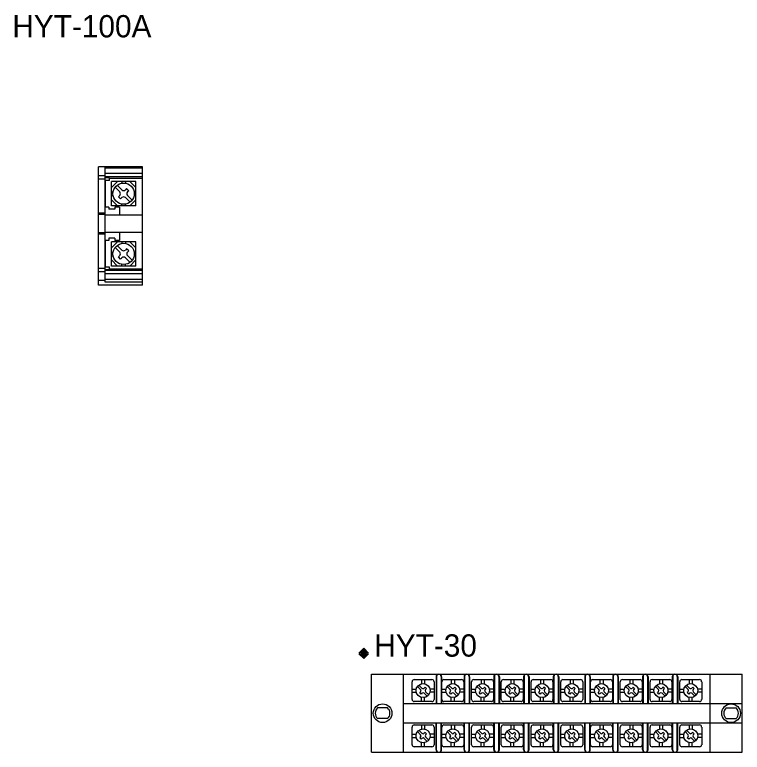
# Model space of a CAD drawing. Header units: millimetres. Extents: x 133 to 1212, y 97 to 428.
# Drawn here: x 886 to 1212.4, y 96.7 to 427.5 of the extents above; entities that cross this region are included whole.
import ezdxf

# ---------------------------------------------------------------- set-up
doc = ezdxf.new("R2010")
doc.units = ezdxf.units.MM
doc.layers.add('hw_VTP', color=7, linetype='Continuous', lineweight=13)
doc.styles.add('RO', font='txt')

# ---------------------------------------------------------------- blocks, each defined once
blk = doc.blocks.new('CD_10P-30A')
at = {"layer": 'hw_VTP'}
for p, q in [((965.83, -753.45), (1132.17, -753.45)), ((965.83, -788.45), (965.83, -753.45)), ((980.19, -770.95), (980.19, -753.45)), ((1117.82, -788.45), (1117.82, -753.45)), ((1132.17, -788.45), (1132.17, -753.45)), ((987.85, -760.3), (986.48, -758.94)), ((988.48, -759.67), (987.11, -758.3)), ((989.87, -759.29), (989.49, -759.67)), ((990.5, -759.92), (989.87, -759.29)), ((990.5, -759.92), (990.12, -760.3)), ((1001.19, -760.3), (999.82, -758.94)), ((1001.82, -759.67), (1000.45, -758.3)), ((1003.21, -759.29), (1002.83, -759.67)), ((1003.84, -759.92), (1003.21, -759.29)), ((1003.84, -759.92), (1003.46, -760.3)), ((1014.53, -760.3), (1013.16, -758.94)), ((1015.16, -759.67), (1013.79, -758.3)), ((1016.55, -759.29), (1016.17, -759.67)), ((1017.18, -759.92), (1016.55, -759.29)), ((1017.18, -759.92), (1016.8, -760.3)), ((1027.87, -760.3), (1026.5, -758.94)), ((1028.5, -759.67), (1027.13, -758.3)), ((1029.89, -759.29), (1029.51, -759.67)), ((1030.52, -759.92), (1029.89, -759.29)), ((1030.52, -759.92), (1030.14, -760.3)), ((1041.21, -760.3), (1039.84, -758.94)), ((1041.84, -759.67), (1040.47, -758.3)), ((1043.23, -759.29), (1042.85, -759.67)), ((1043.86, -759.92), (1043.23, -759.29)), ((1043.86, -759.92), (1043.48, -760.3)), ((1054.55, -760.3), (1053.18, -758.94)), ((1055.18, -759.67), (1053.81, -758.3)), ((1056.57, -759.29), (1056.19, -759.67)), ((1057.2, -759.92), (1056.57, -759.29)), ((1057.2, -759.92), (1056.82, -760.3)), ((1067.89, -760.3), (1066.52, -758.94)), ((1068.52, -759.67), (1067.15, -758.3)), ((1069.91, -759.29), (1069.53, -759.67)), ((1070.54, -759.92), (1069.91, -759.29)), ((1070.54, -759.92), (1070.16, -760.3)), ((1081.23, -760.3), (1079.86, -758.94)), ((1081.86, -759.67), (1080.49, -758.3)), ((1083.25, -759.29), (1082.87, -759.67)), ((1083.88, -759.92), (1083.25, -759.29)), ((1083.88, -759.92), (1083.5, -760.3)), ((1094.57, -760.3), (1093.2, -758.94)), ((1095.2, -759.67), (1093.83, -758.3)), ((1096.59, -759.29), (1096.21, -759.67)), ((1097.22, -759.92), (1096.59, -759.29)), ((1097.22, -759.92), (1096.84, -760.3)), ((1107.91, -760.3), (1106.54, -758.94)), ((1108.54, -759.67), (1107.17, -758.3)), ((1109.93, -759.29), (1109.55, -759.67)), ((1110.56, -759.92), (1109.93, -759.29)), ((1110.56, -759.92), (1110.18, -760.3)), ((987.85, -761.31), (987.47, -761.69)), ((988.1, -762.33), (987.47, -761.69)), ((988.48, -761.95), (988.1, -762.33)), ((990.86, -763.31), (989.49, -761.95)), ((991.49, -762.68), (990.12, -761.31)), ((1001.19, -761.31), (1000.81, -761.69)), ((1001.44, -762.33), (1000.81, -761.69)), ((1001.82, -761.95), (1001.44, -762.33)), ((1004.2, -763.31), (1002.83, -761.95)), ((1004.83, -762.68), (1003.46, -761.31)), ((1014.53, -761.31), (1014.15, -761.69)), ((1014.78, -762.33), (1014.15, -761.69)), ((1015.16, -761.95), (1014.78, -762.33)), ((1017.54, -763.31), (1016.17, -761.95)), ((1018.17, -762.68), (1016.8, -761.31)), ((1027.87, -761.31), (1027.49, -761.69)), ((1028.12, -762.33), (1027.49, -761.69)), ((1028.5, -761.95), (1028.12, -762.33)), ((1030.88, -763.31), (1029.51, -761.95)), ((1031.51, -762.68), (1030.14, -761.31)), ((1041.21, -761.31), (1040.83, -761.69)), ((1041.46, -762.33), (1040.83, -761.69)), ((1041.84, -761.95), (1041.46, -762.33)), ((1044.22, -763.31), (1042.85, -761.95)), ((1044.85, -762.68), (1043.48, -761.31)), ((1054.55, -761.31), (1054.17, -761.69)), ((1054.8, -762.33), (1054.17, -761.69)), ((1055.18, -761.95), (1054.8, -762.33)), ((1057.56, -763.31), (1056.19, -761.95)), ((1058.19, -762.68), (1056.82, -761.31)), ((1067.89, -761.31), (1067.51, -761.69)), ((1068.14, -762.33), (1067.51, -761.69)), ((1068.52, -761.95), (1068.14, -762.33)), ((1070.9, -763.31), (1069.53, -761.95)), ((1071.53, -762.68), (1070.16, -761.31)), ((1081.23, -761.31), (1080.85, -761.69)), ((1081.48, -762.33), (1080.85, -761.69)), ((1081.86, -761.95), (1081.48, -762.33)), ((1084.24, -763.31), (1082.87, -761.95)), ((1084.87, -762.68), (1083.5, -761.31)), ((1094.57, -761.31), (1094.19, -761.69)), ((1094.82, -762.33), (1094.19, -761.69)), ((1095.2, -761.95), (1094.82, -762.33)), ((1097.58, -763.31), (1096.21, -761.95)), ((1098.21, -762.68), (1096.84, -761.31)), ((1107.91, -761.31), (1107.53, -761.69)), ((1108.16, -762.33), (1107.53, -761.69)), ((1108.54, -761.95), (1108.16, -762.33)), ((1110.92, -763.31), (1109.55, -761.95)), ((1111.55, -762.68), (1110.18, -761.31)), ((980.19, -766.61), (1132.17, -766.61)), ((980.19, -788.45), (980.19, -770.95)), ((980.19, -775.29), (1132.17, -775.29)), ((987.85, -780.59), (986.48, -779.22)), ((988.48, -779.96), (987.11, -778.59)), ((989.87, -779.58), (989.49, -779.96)), ((990.5, -780.21), (989.87, -779.58)), ((990.5, -780.21), (990.12, -780.59)), ((1001.19, -780.59), (999.82, -779.22)), ((1001.82, -779.96), (1000.45, -778.59)), ((1003.21, -779.58), (1002.83, -779.96)), ((1003.84, -780.21), (1003.21, -779.58)), ((1003.84, -780.21), (1003.46, -780.59)), ((1014.53, -780.59), (1013.16, -779.22)), ((1015.16, -779.96), (1013.79, -778.59)), ((1016.55, -779.58), (1016.17, -779.96)), ((1017.18, -780.21), (1016.55, -779.58)), ((1017.18, -780.21), (1016.8, -780.59)), ((1027.87, -780.59), (1026.5, -779.22)), ((1028.5, -779.96), (1027.13, -778.59)), ((1029.89, -779.58), (1029.51, -779.96)), ((1030.52, -780.21), (1029.89, -779.58)), ((1030.52, -780.21), (1030.14, -780.59)), ((1041.21, -780.59), (1039.84, -779.22)), ((1041.84, -779.96), (1040.47, -778.59)), ((1043.23, -779.58), (1042.85, -779.96)), ((1043.86, -780.21), (1043.23, -779.58)), ((1043.86, -780.21), (1043.48, -780.59)), ((1054.55, -780.59), (1053.18, -779.22)), ((1055.18, -779.96), (1053.81, -778.59)), ((1056.57, -779.58), (1056.19, -779.96)), ((1057.2, -780.21), (1056.57, -779.58)), ((1057.2, -780.21), (1056.82, -780.59)), ((1067.89, -780.59), (1066.52, -779.22)), ((1068.52, -779.96), (1067.15, -778.59)), ((1069.91, -779.58), (1069.53, -779.96)), ((1070.54, -780.21), (1069.91, -779.58)), ((1070.54, -780.21), (1070.16, -780.59)), ((1081.23, -780.59), (1079.86, -779.22)), ((1081.86, -779.96), (1080.49, -778.59)), ((1083.25, -779.58), (1082.87, -779.96)), ((1083.88, -780.21), (1083.25, -779.58)), ((1083.88, -780.21), (1083.5, -780.59)), ((1094.57, -780.59), (1093.2, -779.22)), ((1095.2, -779.96), (1093.83, -778.59)), ((1096.59, -779.58), (1096.21, -779.96)), ((1097.22, -780.21), (1096.59, -779.58)), ((1097.22, -780.21), (1096.84, -780.59)), ((1107.91, -780.59), (1106.54, -779.22)), ((1108.54, -779.96), (1107.17, -778.59)), ((1109.93, -779.58), (1109.55, -779.96)), ((1110.56, -780.21), (1109.93, -779.58)), ((1110.56, -780.21), (1110.18, -780.59)), ((987.85, -781.6), (987.47, -781.98)), ((988.1, -782.61), (987.47, -781.98)), ((988.48, -782.23), (988.1, -782.61)), ((990.86, -783.6), (989.49, -782.23)), ((991.49, -782.97), (990.12, -781.6)), ((1001.19, -781.6), (1000.81, -781.98)), ((1001.44, -782.61), (1000.81, -781.98)), ((1001.82, -782.23), (1001.44, -782.61)), ((1004.2, -783.6), (1002.83, -782.23)), ((1004.83, -782.97), (1003.46, -781.6)), ((1014.53, -781.6), (1014.15, -781.98)), ((1014.78, -782.61), (1014.15, -781.98)), ((1015.16, -782.23), (1014.78, -782.61)), ((1017.54, -783.6), (1016.17, -782.23)), ((1018.17, -782.97), (1016.8, -781.6)), ((1027.87, -781.6), (1027.49, -781.98)), ((1028.12, -782.61), (1027.49, -781.98)), ((1028.5, -782.23), (1028.12, -782.61)), ((1030.88, -783.6), (1029.51, -782.23)), ((1031.51, -782.97), (1030.14, -781.6)), ((1041.21, -781.6), (1040.83, -781.98)), ((1041.46, -782.61), (1040.83, -781.98)), ((1041.84, -782.23), (1041.46, -782.61)), ((1044.22, -783.6), (1042.85, -782.23)), ((1044.85, -782.97), (1043.48, -781.6)), ((1054.55, -781.6), (1054.17, -781.98)), ((1054.8, -782.61), (1054.17, -781.98)), ((1055.18, -782.23), (1054.8, -782.61)), ((1057.56, -783.6), (1056.19, -782.23)), ((1058.19, -782.97), (1056.82, -781.6)), ((1067.89, -781.6), (1067.51, -781.98)), ((1068.14, -782.61), (1067.51, -781.98)), ((1068.52, -782.23), (1068.14, -782.61)), ((1070.9, -783.6), (1069.53, -782.23)), ((1071.53, -782.97), (1070.16, -781.6)), ((1081.23, -781.6), (1080.85, -781.98)), ((1081.48, -782.61), (1080.85, -781.98)), ((1081.86, -782.23), (1081.48, -782.61)), ((1084.24, -783.6), (1082.87, -782.23)), ((1084.87, -782.97), (1083.5, -781.6)), ((1094.57, -781.6), (1094.19, -781.98)), ((1094.82, -782.61), (1094.19, -781.98)), ((1095.2, -782.23), (1094.82, -782.61)), ((1097.58, -783.6), (1096.21, -782.23)), ((1098.21, -782.97), (1096.84, -781.6)), ((1107.91, -781.6), (1107.53, -781.98)), ((1108.16, -782.61), (1107.53, -781.98)), ((1108.54, -782.23), (1108.16, -782.61)), ((1110.92, -783.6), (1109.55, -782.23)), ((1111.55, -782.97), (1110.18, -781.6)), ((965.83, -788.45), (1132.17, -788.45))]:
    blk.add_line(p, q, dxfattribs=at)
at = {"layer": 'hw_VTP', "color": 4}
for p, q in [((984.06, -764.78), (984.06, -756.84)), ((985.02, -755.89), (992.95, -755.89)), ((988.3, -755.89), (988.3, -757.76)), ((989.67, -755.89), (989.67, -757.76)), ((993.9, -756.84), (993.9, -764.78)), ((997.4, -764.78), (997.4, -756.84)), ((998.36, -755.89), (1006.29, -755.89)), ((1001.64, -755.89), (1001.64, -757.76)), ((1003.01, -755.89), (1003.01, -757.76)), ((1007.24, -756.84), (1007.24, -764.78)), ((1010.74, -764.78), (1010.74, -756.84)), ((1011.7, -755.89), (1019.63, -755.89)), ((1014.98, -755.89), (1014.98, -757.76)), ((1016.35, -755.89), (1016.35, -757.76)), ((1020.58, -756.84), (1020.58, -764.78)), ((1024.08, -764.78), (1024.08, -756.84)), ((1025.04, -755.89), (1032.97, -755.89)), ((1028.32, -755.89), (1028.32, -757.76)), ((1029.69, -755.89), (1029.69, -757.76)), ((1033.92, -756.84), (1033.92, -764.78)), ((1037.42, -764.78), (1037.42, -756.84)), ((1038.38, -755.89), (1046.31, -755.89)), ((1041.66, -755.89), (1041.66, -757.76)), ((1043.03, -755.89), (1043.03, -757.76)), ((1047.26, -756.84), (1047.26, -764.78)), ((1050.76, -764.78), (1050.76, -756.84)), ((1051.72, -755.89), (1059.65, -755.89)), ((1055, -755.89), (1055, -757.76)), ((1056.37, -755.89), (1056.37, -757.76)), ((1060.6, -756.84), (1060.6, -764.78)), ((1064.11, -764.78), (1064.11, -756.84)), ((1065.06, -755.89), (1072.99, -755.89)), ((1068.34, -755.89), (1068.34, -757.76)), ((1069.71, -755.89), (1069.71, -757.76)), ((1073.94, -756.84), (1073.94, -764.78)), ((1077.45, -764.78), (1077.45, -756.84)), ((1078.4, -755.89), (1086.33, -755.89)), ((1081.68, -755.89), (1081.68, -757.76)), ((1083.05, -755.89), (1083.05, -757.76)), ((1087.29, -756.84), (1087.29, -764.78)), ((1090.79, -764.78), (1090.79, -756.84)), ((1091.74, -755.89), (1099.67, -755.89)), ((1095.02, -755.89), (1095.02, -757.76)), ((1096.39, -755.89), (1096.39, -757.76)), ((1100.63, -756.84), (1100.63, -764.78)), ((1104.13, -764.78), (1104.13, -756.84)), ((1105.08, -755.89), (1113.01, -755.89)), ((1108.36, -755.89), (1108.36, -757.76)), ((1109.73, -755.89), (1109.73, -757.76)), ((1113.97, -756.84), (1113.97, -764.78)), ((984.06, -760.12), (985.93, -760.12)), ((993.9, -760.12), (992.03, -760.12)), ((997.4, -760.12), (999.27, -760.12)), ((1007.24, -760.12), (1005.38, -760.12)), ((1010.74, -760.12), (1012.61, -760.12)), ((1020.58, -760.12), (1018.72, -760.12)), ((1024.08, -760.12), (1025.95, -760.12)), ((1033.92, -760.12), (1032.06, -760.12)), ((1037.42, -760.12), (1039.29, -760.12)), ((1047.26, -760.12), (1045.4, -760.12)), ((1050.76, -760.12), (1052.63, -760.12)), ((1060.6, -760.12), (1058.74, -760.12)), ((1064.11, -760.12), (1065.97, -760.12)), ((1073.94, -760.12), (1072.08, -760.12)), ((1077.45, -760.12), (1079.31, -760.12)), ((1087.29, -760.12), (1085.42, -760.12)), ((1090.79, -760.12), (1092.65, -760.12)), ((1100.63, -760.12), (1098.76, -760.12)), ((1104.13, -760.12), (1105.99, -760.12)), ((1113.97, -760.12), (1112.1, -760.12)), ((984.06, -761.5), (985.93, -761.5)), ((988.3, -765.73), (988.3, -763.86)), ((989.67, -765.73), (989.67, -763.86)), ((993.9, -761.5), (992.03, -761.5)), ((997.4, -761.5), (999.27, -761.5)), ((1001.64, -765.73), (1001.64, -763.86)), ((1003.01, -765.73), (1003.01, -763.86)), ((1007.24, -761.5), (1005.38, -761.5)), ((1010.74, -761.5), (1012.61, -761.5)), ((1014.98, -765.73), (1014.98, -763.86)), ((1016.35, -765.73), (1016.35, -763.86)), ((1020.58, -761.5), (1018.72, -761.5)), ((1024.08, -761.5), (1025.95, -761.5)), ((1028.32, -765.73), (1028.32, -763.86)), ((1029.69, -765.73), (1029.69, -763.86)), ((1033.92, -761.5), (1032.06, -761.5)), ((1037.42, -761.5), (1039.29, -761.5)), ((1041.66, -765.73), (1041.66, -763.86)), ((1043.03, -765.73), (1043.03, -763.86)), ((1047.26, -761.5), (1045.4, -761.5)), ((1050.76, -761.5), (1052.63, -761.5)), ((1055, -765.73), (1055, -763.86)), ((1056.37, -765.73), (1056.37, -763.86)), ((1060.6, -761.5), (1058.74, -761.5)), ((1064.11, -761.5), (1065.97, -761.5)), ((1068.34, -765.73), (1068.34, -763.86)), ((1069.71, -765.73), (1069.71, -763.86)), ((1073.94, -761.5), (1072.08, -761.5)), ((1077.45, -761.5), (1079.31, -761.5)), ((1081.68, -765.73), (1081.68, -763.86)), ((1083.05, -765.73), (1083.05, -763.86)), ((1087.29, -761.5), (1085.42, -761.5)), ((1090.79, -761.5), (1092.65, -761.5)), ((1095.02, -765.73), (1095.02, -763.86)), ((1096.39, -765.73), (1096.39, -763.86)), ((1100.63, -761.5), (1098.76, -761.5)), ((1104.13, -761.5), (1105.99, -761.5)), ((1108.36, -765.73), (1108.36, -763.86)), ((1109.73, -765.73), (1109.73, -763.86)), ((1113.97, -761.5), (1112.1, -761.5)), ((992.95, -765.73), (985.02, -765.73)), ((1006.29, -765.73), (998.36, -765.73)), ((1019.63, -765.73), (1011.7, -765.73)), ((1032.97, -765.73), (1025.04, -765.73)), ((1046.31, -765.73), (1038.38, -765.73)), ((1059.65, -765.73), (1051.72, -765.73)), ((1072.99, -765.73), (1065.06, -765.73)), ((1086.33, -765.73), (1078.4, -765.73)), ((1099.67, -765.73), (1091.74, -765.73)), ((1113.01, -765.73), (1105.08, -765.73)), ((973.09, -768.56), (968.58, -768.56)), ((1124.92, -768.56), (1129.43, -768.56)), ((973.09, -773.34), (968.58, -773.34)), ((1124.92, -773.34), (1129.43, -773.34)), ((984.06, -785.06), (984.06, -777.13)), ((985.02, -776.17), (992.95, -776.17)), ((988.3, -776.17), (988.3, -778.04)), ((989.67, -776.17), (989.67, -778.04)), ((993.9, -777.13), (993.9, -785.06)), ((997.4, -785.06), (997.4, -777.13)), ((998.36, -776.17), (1006.29, -776.17)), ((1001.64, -776.17), (1001.64, -778.04)), ((1003.01, -776.17), (1003.01, -778.04)), ((1007.24, -777.13), (1007.24, -785.06)), ((1010.74, -785.06), (1010.74, -777.13)), ((1011.7, -776.17), (1019.63, -776.17)), ((1014.98, -776.17), (1014.98, -778.04)), ((1016.35, -776.17), (1016.35, -778.04)), ((1020.58, -777.13), (1020.58, -785.06)), ((1024.08, -785.06), (1024.08, -777.13)), ((1025.04, -776.17), (1032.97, -776.17)), ((1028.32, -776.17), (1028.32, -778.04)), ((1029.69, -776.17), (1029.69, -778.04)), ((1033.92, -777.13), (1033.92, -785.06)), ((1037.42, -785.06), (1037.42, -777.13)), ((1038.38, -776.17), (1046.31, -776.17)), ((1041.66, -776.17), (1041.66, -778.04)), ((1043.03, -776.17), (1043.03, -778.04)), ((1047.26, -777.13), (1047.26, -785.06)), ((1050.76, -785.06), (1050.76, -777.13)), ((1051.72, -776.17), (1059.65, -776.17)), ((1055, -776.17), (1055, -778.04)), ((1056.37, -776.17), (1056.37, -778.04)), ((1060.6, -777.13), (1060.6, -785.06)), ((1064.11, -785.06), (1064.11, -777.13)), ((1065.06, -776.17), (1072.99, -776.17)), ((1068.34, -776.17), (1068.34, -778.04)), ((1069.71, -776.17), (1069.71, -778.04)), ((1073.94, -777.13), (1073.94, -785.06)), ((1077.45, -785.06), (1077.45, -777.13)), ((1078.4, -776.17), (1086.33, -776.17)), ((1081.68, -776.17), (1081.68, -778.04)), ((1083.05, -776.17), (1083.05, -778.04)), ((1087.29, -777.13), (1087.29, -785.06)), ((1090.79, -785.06), (1090.79, -777.13)), ((1091.74, -776.17), (1099.67, -776.17)), ((1095.02, -776.17), (1095.02, -778.04)), ((1096.39, -776.17), (1096.39, -778.04)), ((1100.63, -777.13), (1100.63, -785.06)), ((1104.13, -785.06), (1104.13, -777.13)), ((1105.08, -776.17), (1113.01, -776.17)), ((1108.36, -776.17), (1108.36, -778.04)), ((1109.73, -776.17), (1109.73, -778.04)), ((1113.97, -777.13), (1113.97, -785.06)), ((984.06, -780.41), (985.93, -780.41)), ((993.9, -780.41), (992.03, -780.41)), ((997.4, -780.41), (999.27, -780.41)), ((1007.24, -780.41), (1005.38, -780.41)), ((1010.74, -780.41), (1012.61, -780.41)), ((1020.58, -780.41), (1018.72, -780.41)), ((1024.08, -780.41), (1025.95, -780.41)), ((1033.92, -780.41), (1032.06, -780.41)), ((1037.42, -780.41), (1039.29, -780.41)), ((1047.26, -780.41), (1045.4, -780.41)), ((1050.76, -780.41), (1052.63, -780.41)), ((1060.6, -780.41), (1058.74, -780.41)), ((1064.11, -780.41), (1065.97, -780.41)), ((1073.94, -780.41), (1072.08, -780.41)), ((1077.45, -780.41), (1079.31, -780.41)), ((1087.29, -780.41), (1085.42, -780.41)), ((1090.79, -780.41), (1092.65, -780.41)), ((1100.63, -780.41), (1098.76, -780.41)), ((1104.13, -780.41), (1105.99, -780.41)), ((1113.97, -780.41), (1112.1, -780.41)), ((984.06, -781.78), (985.93, -781.78)), ((993.9, -781.78), (992.03, -781.78)), ((997.4, -781.78), (999.27, -781.78)), ((1007.24, -781.78), (1005.38, -781.78)), ((1010.74, -781.78), (1012.61, -781.78)), ((1020.58, -781.78), (1018.72, -781.78)), ((1024.08, -781.78), (1025.95, -781.78)), ((1033.92, -781.78), (1032.06, -781.78)), ((1037.42, -781.78), (1039.29, -781.78)), ((1047.26, -781.78), (1045.4, -781.78)), ((1050.76, -781.78), (1052.63, -781.78)), ((1060.6, -781.78), (1058.74, -781.78)), ((1064.11, -781.78), (1065.97, -781.78)), ((1073.94, -781.78), (1072.08, -781.78)), ((1077.45, -781.78), (1079.31, -781.78)), ((1087.29, -781.78), (1085.42, -781.78)), ((1090.79, -781.78), (1092.65, -781.78)), ((1100.63, -781.78), (1098.76, -781.78)), ((1104.13, -781.78), (1105.99, -781.78)), ((1113.97, -781.78), (1112.1, -781.78)), ((992.95, -786.01), (985.02, -786.01)), ((988.3, -786.01), (988.3, -784.14)), ((989.67, -786.01), (989.67, -784.14)), ((1006.29, -786.01), (998.36, -786.01)), ((1001.64, -786.01), (1001.64, -784.14)), ((1003.01, -786.01), (1003.01, -784.14)), ((1019.63, -786.01), (1011.7, -786.01)), ((1014.98, -786.01), (1014.98, -784.14)), ((1016.35, -786.01), (1016.35, -784.14)), ((1032.97, -786.01), (1025.04, -786.01)), ((1028.32, -786.01), (1028.32, -784.14)), ((1029.69, -786.01), (1029.69, -784.14)), ((1046.31, -786.01), (1038.38, -786.01)), ((1041.66, -786.01), (1041.66, -784.14)), ((1043.03, -786.01), (1043.03, -784.14)), ((1059.65, -786.01), (1051.72, -786.01)), ((1055, -786.01), (1055, -784.14)), ((1056.37, -786.01), (1056.37, -784.14)), ((1072.99, -786.01), (1065.06, -786.01)), ((1068.34, -786.01), (1068.34, -784.14)), ((1069.71, -786.01), (1069.71, -784.14)), ((1086.33, -786.01), (1078.4, -786.01)), ((1081.68, -786.01), (1081.68, -784.14)), ((1083.05, -786.01), (1083.05, -784.14)), ((1099.67, -786.01), (1091.74, -786.01)), ((1095.02, -786.01), (1095.02, -784.14)), ((1096.39, -786.01), (1096.39, -784.14)), ((1113.01, -786.01), (1105.08, -786.01)), ((1108.36, -786.01), (1108.36, -784.14)), ((1109.73, -786.01), (1109.73, -784.14))]:
    blk.add_line(p, q, dxfattribs=at)
at = {"layer": 'hw_VTP', "color": 3}
for p, q in [((994.79, -754.7), (994.79, -766.61)), ((995.06, -754.44), (995.06, -766.61)), ((997.03, -754.44), (997.03, -766.61)), ((997.29, -754.7), (997.29, -766.61)), ((1007.36, -754.7), (1007.36, -766.61)), ((1007.62, -754.44), (1007.62, -766.61)), ((1009.59, -754.44), (1009.59, -766.61)), ((1009.86, -754.7), (1009.86, -766.61)), ((1020.7, -754.7), (1020.7, -766.61)), ((1020.96, -754.44), (1020.96, -766.61)), ((1022.93, -754.44), (1022.93, -766.61)), ((1023.2, -754.7), (1023.2, -766.61)), ((1034.04, -754.7), (1034.04, -766.61)), ((1034.3, -754.44), (1034.3, -766.61)), ((1036.27, -754.44), (1036.27, -766.61)), ((1036.54, -754.7), (1036.54, -766.61)), ((1047.38, -754.7), (1047.38, -766.61)), ((1047.64, -754.44), (1047.64, -766.61)), ((1049.61, -754.44), (1049.61, -766.61)), ((1049.88, -754.7), (1049.88, -766.61)), ((1061.49, -754.7), (1061.49, -766.61)), ((1061.76, -754.44), (1061.76, -766.61)), ((1063.73, -754.44), (1063.73, -766.61)), ((1063.99, -754.7), (1063.99, -766.61)), ((1074.06, -754.7), (1074.06, -766.61)), ((1074.32, -754.44), (1074.32, -766.61)), ((1076.29, -754.44), (1076.29, -766.61)), ((1076.56, -754.7), (1076.56, -766.61)), ((1087.4, -754.7), (1087.4, -766.61)), ((1087.66, -754.44), (1087.66, -766.61)), ((1089.63, -754.44), (1089.63, -766.61)), ((1089.9, -754.7), (1089.9, -766.61)), ((1100.74, -754.7), (1100.74, -766.61)), ((1101, -754.44), (1101, -766.61)), ((1102.97, -754.44), (1102.97, -766.61)), ((1103.24, -754.7), (1103.24, -766.61)), ((994.79, -787.2), (994.79, -775.29)), ((995.06, -787.46), (995.06, -775.29)), ((997.03, -787.46), (997.03, -775.29)), ((997.29, -787.2), (997.29, -775.29)), ((1007.36, -787.2), (1007.36, -775.29)), ((1007.62, -787.46), (1007.62, -775.29)), ((1009.59, -787.46), (1009.59, -775.29)), ((1009.86, -787.2), (1009.86, -775.29)), ((1020.7, -787.2), (1020.7, -775.29)), ((1020.96, -787.46), (1020.96, -775.29)), ((1022.93, -787.46), (1022.93, -775.29)), ((1023.2, -787.2), (1023.2, -775.29)), ((1034.04, -787.2), (1034.04, -775.29)), ((1034.3, -787.46), (1034.3, -775.29)), ((1036.27, -787.46), (1036.27, -775.29)), ((1036.54, -787.2), (1036.54, -775.29)), ((1047.38, -787.2), (1047.38, -775.29)), ((1047.64, -787.46), (1047.64, -775.29)), ((1049.61, -787.46), (1049.61, -775.29)), ((1049.88, -787.2), (1049.88, -775.29)), ((1061.49, -787.2), (1061.49, -775.29)), ((1061.76, -787.46), (1061.76, -775.29)), ((1063.73, -787.46), (1063.73, -775.29)), ((1063.99, -787.2), (1063.99, -775.29)), ((1074.06, -787.2), (1074.06, -775.29)), ((1074.32, -787.46), (1074.32, -775.29)), ((1076.29, -787.46), (1076.29, -775.29)), ((1076.56, -787.2), (1076.56, -775.29)), ((1087.4, -787.2), (1087.4, -775.29)), ((1087.66, -787.46), (1087.66, -775.29)), ((1089.63, -787.46), (1089.63, -775.29)), ((1089.9, -787.2), (1089.9, -775.29)), ((1100.74, -787.2), (1100.74, -775.29)), ((1101, -787.46), (1101, -775.29)), ((1102.97, -787.46), (1102.97, -775.29)), ((1103.24, -787.2), (1103.24, -775.29))]:
    blk.add_line(p, q, dxfattribs=at)
at = {"layer": 'hw_VTP'}
for centre in [(988.98, -760.81), (1002.32, -760.81), (1015.66, -760.81), (1029, -760.81), (1042.34, -760.81), (1055.68, -760.81), (1069.03, -760.81), (1082.37, -760.81), (1095.71, -760.81), (1109.05, -760.81), (988.98, -781.09), (1002.32, -781.09), (1015.66, -781.09), (1029, -781.09), (1042.34, -781.09), (1055.68, -781.09), (1069.03, -781.09), (1082.37, -781.09), (1095.71, -781.09), (1109.05, -781.09)]:
    blk.add_circle(centre, 3.13, dxfattribs=at)
at = {"layer": 'hw_VTP', "color": 4}
for centre in [(970.83, -770.95), (1127.17, -770.95)]:
    blk.add_circle(centre, 4.19, dxfattribs=at)
at = {"layer": 'hw_VTP', "color": 3}
for centre, radius, start, end in [((996.04, -754.7), 1.25, 0, 180), ((996.04, -754.44), 0.987, 0, 180), ((1008.61, -754.7), 1.25, 0, 180), ((1008.61, -754.44), 0.987, 0, 180), ((1021.95, -754.7), 1.25, 0, 180), ((1021.95, -754.44), 0.987, 0, 180), ((1035.29, -754.7), 1.25, 0, 180), ((1035.29, -754.44), 0.987, 0, 180), ((1048.63, -754.7), 1.25, 0, 180), ((1048.63, -754.44), 0.987, 0, 180), ((1062.74, -754.7), 1.25, 0, 180), ((1062.74, -754.44), 0.987, 0, 180), ((1075.31, -754.7), 1.25, 0, 180), ((1075.31, -754.44), 0.987, 0, 180), ((1088.65, -754.7), 1.25, 0, 180), ((1088.65, -754.44), 0.987, 0, 180), ((1101.99, -754.7), 1.25, 0, 180), ((1101.99, -754.44), 0.987, 0, 180), ((996.04, -787.2), 1.25, 180, 0), ((1008.61, -787.2), 1.25, 180, 0), ((1021.95, -787.2), 1.25, 180, 0), ((1035.29, -787.2), 1.25, 180, 0), ((1048.63, -787.2), 1.25, 180, 0), ((1062.74, -787.2), 1.25, 180, 0), ((1075.31, -787.2), 1.25, 180, 0), ((1088.65, -787.2), 1.25, 180, 0), ((1101.99, -787.2), 1.25, 180, 0), ((996.04, -787.46), 0.987, 180, 0), ((1008.61, -787.46), 0.987, 180, 0), ((1021.95, -787.46), 0.987, 180, 0), ((1035.29, -787.46), 0.987, 180, 0), ((1048.63, -787.46), 0.987, 180, 0), ((1062.74, -787.46), 0.987, 180, 0), ((1075.31, -787.46), 0.987, 180, 0), ((1088.65, -787.46), 0.987, 180, 0), ((1101.99, -787.46), 0.987, 180, 0)]:
    blk.add_arc(centre, radius, start, end, dxfattribs=at)
at = {"layer": 'hw_VTP', "color": 4}
for centre, radius, start, end in [((985.02, -756.84), 0.953, 90, 180), ((992.95, -756.84), 0.953, 0, 90), ((998.36, -756.84), 0.953, 90, 180), ((1006.29, -756.84), 0.953, 0, 90), ((1011.7, -756.84), 0.953, 90, 180), ((1019.63, -756.84), 0.953, 0, 90), ((1025.04, -756.84), 0.953, 90, 180), ((1032.97, -756.84), 0.953, 0, 90), ((1038.38, -756.84), 0.953, 90, 180), ((1046.31, -756.84), 0.953, 0, 90), ((1051.72, -756.84), 0.953, 90, 180), ((1059.65, -756.84), 0.953, 0, 90), ((1065.06, -756.84), 0.953, 90, 180), ((1072.99, -756.84), 0.953, 0, 90), ((1078.4, -756.84), 0.953, 90, 180), ((1086.33, -756.84), 0.953, 0, 90), ((1091.74, -756.84), 0.953, 90, 180), ((1099.67, -756.84), 0.953, 0, 90), ((1105.08, -756.84), 0.953, 90, 180), ((1113.01, -756.84), 0.953, 0, 90), ((985.02, -764.78), 0.953, 180, 270), ((992.95, -764.78), 0.953, 270, 0), ((998.36, -764.78), 0.953, 180, 270), ((1006.29, -764.78), 0.953, 270, 0), ((1011.7, -764.78), 0.953, 180, 270), ((1019.63, -764.78), 0.953, 270, 0), ((1025.04, -764.78), 0.953, 180, 270), ((1032.97, -764.78), 0.953, 270, 0), ((1038.38, -764.78), 0.953, 180, 270), ((1046.31, -764.78), 0.953, 270, 0), ((1051.72, -764.78), 0.953, 180, 270), ((1059.65, -764.78), 0.953, 270, 0), ((1065.06, -764.78), 0.953, 180, 270), ((1072.99, -764.78), 0.953, 270, 0), ((1078.4, -764.78), 0.953, 180, 270), ((1086.33, -764.78), 0.953, 270, 0), ((1091.74, -764.78), 0.953, 180, 270), ((1099.67, -764.78), 0.953, 270, 0), ((1105.08, -764.78), 0.953, 180, 270), ((1113.01, -764.78), 0.953, 270, 0), ((970.83, -770.95), 3.29, 133.3418, 226.6582), ((970.83, -770.95), 3.29, 313.3418, 46.6582), ((1127.17, -770.95), 3.29, 133.3418, 226.6582), ((1127.17, -770.95), 3.29, 313.3418, 46.6582), ((985.02, -777.13), 0.953, 90, 180), ((992.95, -777.13), 0.953, 0, 90), ((998.36, -777.13), 0.953, 90, 180), ((1006.29, -777.13), 0.953, 0, 90), ((1011.7, -777.13), 0.953, 90, 180), ((1019.63, -777.13), 0.953, 0, 90), ((1025.04, -777.13), 0.953, 90, 180), ((1032.97, -777.13), 0.953, 0, 90), ((1038.38, -777.13), 0.953, 90, 180), ((1046.31, -777.13), 0.953, 0, 90), ((1051.72, -777.13), 0.953, 90, 180), ((1059.65, -777.13), 0.953, 0, 90), ((1065.06, -777.13), 0.953, 90, 180), ((1072.99, -777.13), 0.953, 0, 90), ((1078.4, -777.13), 0.953, 90, 180), ((1086.33, -777.13), 0.953, 0, 90), ((1091.74, -777.13), 0.953, 90, 180), ((1099.67, -777.13), 0.953, 0, 90), ((1105.08, -777.13), 0.953, 90, 180), ((1113.01, -777.13), 0.953, 0, 90), ((985.02, -785.06), 0.953, 180, 270), ((992.95, -785.06), 0.953, 270, 0), ((998.36, -785.06), 0.953, 180, 270), ((1006.29, -785.06), 0.953, 270, 0), ((1011.7, -785.06), 0.953, 180, 270), ((1019.63, -785.06), 0.953, 270, 0), ((1025.04, -785.06), 0.953, 180, 270), ((1032.97, -785.06), 0.953, 270, 0), ((1038.38, -785.06), 0.953, 180, 270), ((1046.31, -785.06), 0.953, 270, 0), ((1051.72, -785.06), 0.953, 180, 270), ((1059.65, -785.06), 0.953, 270, 0), ((1065.06, -785.06), 0.953, 180, 270), ((1072.99, -785.06), 0.953, 270, 0), ((1078.4, -785.06), 0.953, 180, 270), ((1086.33, -785.06), 0.953, 270, 0), ((1091.74, -785.06), 0.953, 180, 270), ((1099.67, -785.06), 0.953, 270, 0), ((1105.08, -785.06), 0.953, 180, 270), ((1113.01, -785.06), 0.953, 270, 0)]:
    blk.add_arc(centre, radius, start, end, dxfattribs=at)
at = {"layer": 'hw_VTP'}
for centre, start, end in [((987.34, -760.81), 315, 45), ((988.98, -759.17), 225, 315), ((990.63, -760.81), 135, 225), ((1000.68, -760.81), 315, 45), ((1002.32, -759.17), 225, 315), ((1003.97, -760.81), 135, 225), ((1014.02, -760.81), 315, 45), ((1015.66, -759.17), 225, 315), ((1017.31, -760.81), 135, 225), ((1027.36, -760.81), 315, 45), ((1029, -759.17), 225, 315), ((1030.65, -760.81), 135, 225), ((1040.7, -760.81), 315, 45), ((1042.34, -759.17), 225, 315), ((1043.99, -760.81), 135, 225), ((1054.04, -760.81), 315, 45), ((1055.68, -759.17), 225, 315), ((1057.33, -760.81), 135, 225), ((1067.38, -760.81), 315, 45), ((1069.03, -759.17), 225, 315), ((1070.67, -760.81), 135, 225), ((1080.72, -760.81), 315, 45), ((1082.37, -759.17), 225, 315), ((1084.01, -760.81), 135, 225), ((1094.06, -760.81), 315, 45), ((1095.71, -759.17), 225, 315), ((1097.35, -760.81), 135, 225), ((1107.4, -760.81), 315, 45), ((1109.05, -759.17), 225, 315), ((1110.69, -760.81), 135, 225), ((988.98, -762.45), 45, 135), ((1002.32, -762.45), 45, 135), ((1015.66, -762.45), 45, 135), ((1029, -762.45), 45, 135), ((1042.34, -762.45), 45, 135), ((1055.68, -762.45), 45, 135), ((1069.03, -762.45), 45, 135), ((1082.37, -762.45), 45, 135), ((1095.71, -762.45), 45, 135), ((1109.05, -762.45), 45, 135), ((987.34, -781.09), 315, 45), ((988.98, -779.45), 225, 315), ((990.63, -781.09), 135, 225), ((1000.68, -781.09), 315, 45), ((1002.32, -779.45), 225, 315), ((1003.97, -781.09), 135, 225), ((1014.02, -781.09), 315, 45), ((1015.66, -779.45), 225, 315), ((1017.31, -781.09), 135, 225), ((1027.36, -781.09), 315, 45), ((1029, -779.45), 225, 315), ((1030.65, -781.09), 135, 225), ((1040.7, -781.09), 315, 45), ((1042.34, -779.45), 225, 315), ((1043.99, -781.09), 135, 225), ((1054.04, -781.09), 315, 45), ((1055.68, -779.45), 225, 315), ((1057.33, -781.09), 135, 225), ((1067.38, -781.09), 315, 45), ((1069.03, -779.45), 225, 315), ((1070.67, -781.09), 135, 225), ((1080.72, -781.09), 315, 45), ((1082.37, -779.45), 225, 315), ((1084.01, -781.09), 135, 225), ((1094.06, -781.09), 315, 45), ((1095.71, -779.45), 225, 315), ((1097.35, -781.09), 135, 225), ((1107.4, -781.09), 315, 45), ((1109.05, -779.45), 225, 315), ((1110.69, -781.09), 135, 225), ((988.98, -782.74), 45, 135), ((1002.32, -782.74), 45, 135), ((1015.66, -782.74), 45, 135), ((1029, -782.74), 45, 135), ((1042.34, -782.74), 45, 135), ((1055.68, -782.74), 45, 135), ((1069.03, -782.74), 45, 135), ((1082.37, -782.74), 45, 135), ((1095.71, -782.74), 45, 135), ((1109.05, -782.74), 45, 135)]:
    blk.add_arc(centre, 0.715, start, end, dxfattribs=at)
blk = doc.blocks.new('CD_1P-100A')
at = {"layer": 'hw_VTP'}
for p, q in [((19.7, 26.5), (0, 26.5)), ((0, -26.5), (0, 26.5)), ((3, -25.2), (3, 26.5)), ((19.7, -26.5), (19.7, 26.5)), ((19.7, 26), (3, 26)), ((19.7, 23.5), (3, 23.5)), ((3, 22.5), (0, 22.5)), ((3, 21), (0, 21)), ((19.7, 22), (3, 22)), ((5, 21.61), (3, 21.61)), ((5, 20.4), (3, 20.4)), ((5, 20.4), (5, 21.61)), ((8.56, 19.95), (5.85, 17.24)), ((16.75, 17.24), (14.04, 19.95)), ((8.56, 9.05), (5.85, 11.76)), ((16.75, 11.76), (14.04, 9.05)), ((3, 5.7), (0, 5.7)), ((3, 5.1), (0, 5.1)), ((19.7, 4.9), (3, 4.9)), ((3, -3.1), (0, -3.1)), ((19.7, -2.9), (3, -2.9)), ((3, -3.7), (0, -3.7)), ((8.56, -7.05), (5.85, -9.76)), ((16.75, -9.76), (14.04, -7.05)), ((8.56, -17.95), (5.85, -15.24)), ((16.75, -15.24), (14.04, -17.95)), ((3, -19), (0, -19)), ((5, -18.41), (3, -18.41)), ((5, -19.61), (3, -19.61)), ((5, -19.61), (5, -18.41)), ((3, -20.49), (0, -20.49)), ((19.7, -20), (3, -20)), ((19.7, -21.5), (3, -21.5)), ((3, -24.5), (0, -24.5)), ((19.7, -24), (3, -24)), ((19.7, -25.2), (3, -25.2)), ((19.7, -26.5), (0, -26.5))]:
    blk.add_line(p, q, dxfattribs=at)
at = {"layer": 'hw_VTP', "color": 4}
for p, q in [((3, 20.4), (3, 8.5)), ((19.6, 21.35), (5, 21.35)), ((19.6, 21.35), (19.6, -19.35)), ((4.6, 8.5), (3, 8.5)), ((4.6, 8.5), (4.6, 7.5)), ((7.4, 7.5), (4.6, 7.5)), ((9.4, 8.5), (7.4, 8.5)), ((7.4, 8.5), (7.4, 7.5)), ((9.4, 8.5), (9.4, 4.9)), ((9.4, -2.9), (9.4, -6.5)), ((3, -6.5), (3, -18.41)), ((4.6, -6.5), (3, -6.5)), ((7.4, -5.5), (4.6, -5.5)), ((4.6, -5.5), (4.6, -6.5)), ((7.4, -5.5), (7.4, -6.5)), ((9.4, -6.5), (7.4, -6.5)), ((19.6, -19.35), (5, -19.35))]:
    blk.add_line(p, q, dxfattribs=at)
at = {"layer": 'hw_VTP', "color": 0}
for p, q in [((16.75, 19.95), (5.85, 19.95)), ((5.85, 9.05), (5.85, 19.95)), ((10.48, 19.95), (10.48, 19.2)), ((12.12, 19.95), (12.12, 19.2)), ((16.75, 9.05), (16.75, 19.95)), ((9.57, 15.27), (7.48, 17.36)), ((10.53, 16.23), (8.44, 18.32)), ((12.65, 16.81), (12.07, 16.23)), ((13.61, 15.85), (12.65, 16.81)), ((5.85, 15.32), (6.6, 15.32)), ((5.85, 13.68), (6.6, 13.68)), ((9.57, 13.73), (8.99, 13.15)), ((13.61, 15.85), (13.03, 15.27)), ((15.12, 11.64), (13.03, 13.73)), ((16.75, 15.32), (16, 15.32)), ((16.75, 13.68), (16, 13.68)), ((9.95, 12.19), (8.99, 13.15)), ((10.53, 12.77), (9.95, 12.19)), ((14.16, 10.68), (12.07, 12.77)), ((16.75, 9.05), (5.85, 9.05)), ((10.48, 9.05), (10.48, 9.8)), ((12.12, 9.05), (12.12, 9.8)), ((16.75, -7.05), (5.85, -7.05)), ((5.85, -17.95), (5.85, -7.05)), ((9.57, -11.73), (7.48, -9.64)), ((10.53, -10.77), (8.44, -8.68)), ((10.48, -7.05), (10.48, -7.8)), ((12.12, -7.05), (12.12, -7.8)), ((16.75, -17.95), (16.75, -7.05)), ((5.85, -11.68), (6.6, -11.68)), ((12.65, -10.19), (12.07, -10.77)), ((13.61, -11.15), (12.65, -10.19)), ((13.61, -11.15), (13.03, -11.73)), ((16.75, -11.68), (16, -11.68)), ((5.85, -13.32), (6.6, -13.32)), ((9.57, -13.27), (8.99, -13.85)), ((9.95, -14.81), (8.99, -13.85)), ((10.53, -14.23), (9.95, -14.81)), ((14.16, -16.32), (12.07, -14.23)), ((15.12, -15.36), (13.03, -13.27)), ((16.75, -13.32), (16, -13.32)), ((16.75, -17.95), (5.85, -17.95)), ((10.48, -17.95), (10.48, -17.2)), ((12.12, -17.95), (12.12, -17.2))]:
    blk.add_line(p, q, dxfattribs=at)
at = {"layer": 'hw_VTP'}
for centre in [(11.3, 14.5), (11.3, -12.5)]:
    blk.add_circle(centre, 4.77, dxfattribs=at)
at = {"layer": 'hw_VTP', "color": 0}
for centre, start, end in [((8.8, 14.5), 315, 45), ((11.3, 17), 225, 315), ((13.8, 14.5), 135, 225), ((11.3, 11.99), 45, 135), ((8.8, -12.5), 315, 45), ((11.3, -10), 225, 315), ((13.8, -12.5), 135, 225), ((11.3, -15.01), 45, 135)]:
    blk.add_arc(centre, 1.09, start, end, dxfattribs=at)

msp = doc.modelspace()

# ---------------------------------------------------------------- hatches: boundary and pattern name
msp.add_hatch(color=3).paths.add_polyline_path([(1042.56, 142.44), (1041.14, 141.02), (1042.56, 139.61), (1043.97, 141.02)])

# ---------------------------------------------------------------- linework, layer by layer
at = {"color": 3}
for p, q in [((1042.56, 143.14), (1040.43, 141.02)), ((1042.56, 142.44), (1041.14, 141.02)), ((1044.68, 141.02), (1042.56, 143.14)), ((1043.97, 141.02), (1042.56, 142.44)), ((1040.43, 141.02), (1042.56, 138.9)), ((1041.14, 141.02), (1042.56, 139.61)), ((1042.56, 139.61), (1043.97, 141.02)), ((1042.56, 138.9), (1044.68, 141.02))]:
    msp.add_line(p, q, dxfattribs=at)

# ---------------------------------------------------------------- block references
for name, p in [('CD_1P-100A', (923.56, 332.7)), ('CD_10P-30A', (80.22, 885.12))]:
    msp.add_blockref(name, p)

# ---------------------------------------------------------------- texts
at = {"color": 3, "style": 'RO'}
for s, p in [('HYT-100A', (884.91, 417.31)), ('HYT-30', (1047.29, 139.55))]:
    msp.add_text(s, height=10, dxfattribs=at).set_placement(p)

doc.saveas('drawing.dxf')
